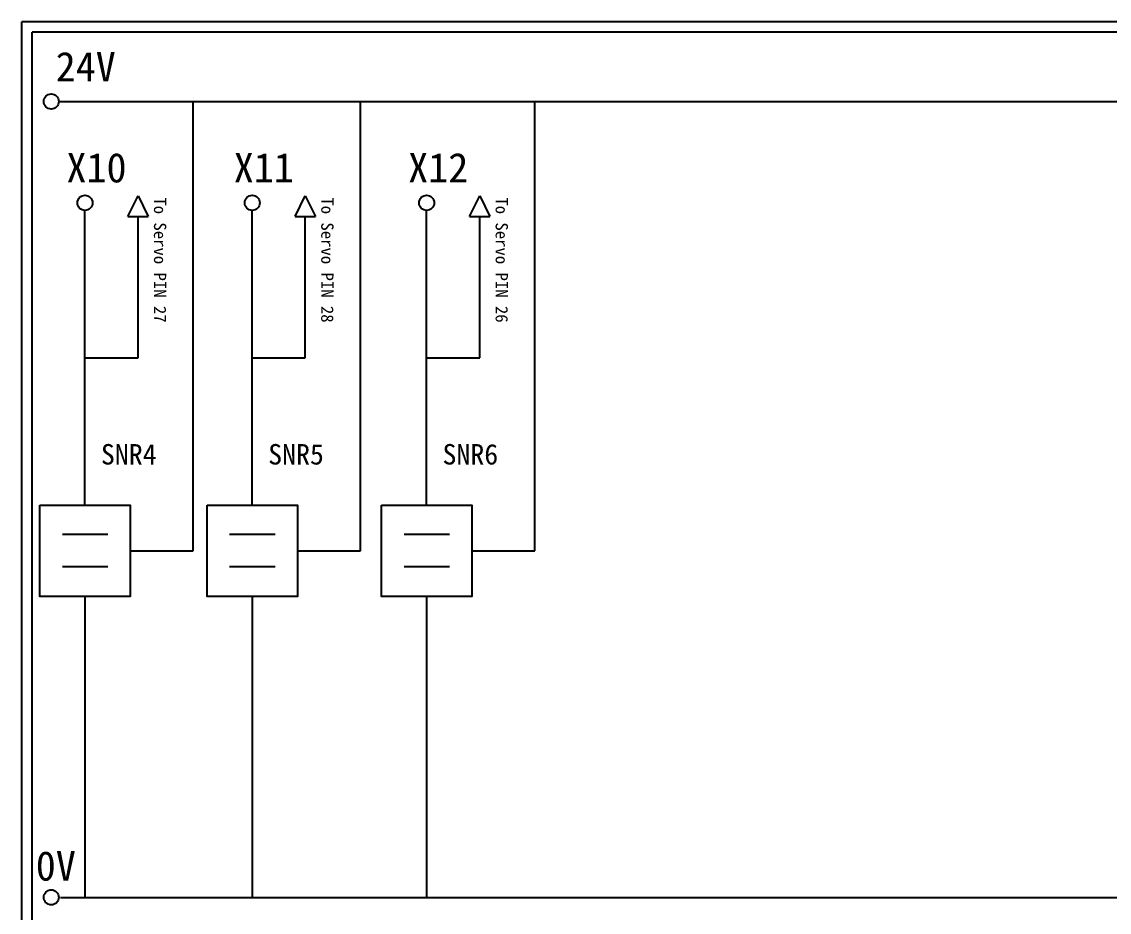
# Model space of a CAD drawing. Extents: x 278 to 565, y 282 to 486.
# Drawn here: x 278 to 410.9, y 376.8 to 485.6 of the extents above; entities that cross this region are included whole.
import ezdxf

# ---------------------------------------------------------------- set-up
doc = ezdxf.new("R2010")
doc.units = 0
doc.layers.get('0').update_dxf_attribs({"linetype": 'CONTINUOUS'})
doc.layers.add('圖框層', color=7, linetype='CONTINUOUS')
doc.layers.add('標尺寸層', color=3, linetype='CONTINUOUS')
doc.styles.add('STSL', font='KAIU.TTF')

msp = doc.modelspace()

# ---------------------------------------------------------------- linework, layer by layer
for p, q in [((298.95, 420.97), (298.95, 475.88)), ((319.38, 420.97), (319.38, 475.88)), ((340.69, 420.97), (340.69, 475.88)), ((285.72, 426.55), (285.72, 462.57)), ((306.16, 426.55), (306.16, 462.57)), ((327.47, 426.55), (327.47, 462.57)), ((291.24, 420.97), (298.95, 420.97)), ((311.67, 420.97), (319.38, 420.97)), ((332.98, 420.97), (340.69, 420.97)), ((285.72, 415.39), (285.72, 378.61)), ((306.16, 415.39), (306.16, 378.61)), ((327.47, 415.39), (327.47, 378.61))]:
    msp.add_line(p, q)
for points in [[(280.21, 426.55), (291.24, 426.55), (291.24, 415.39), (280.21, 415.39)], [(300.65, 426.55), (311.67, 426.55), (311.67, 415.39), (300.65, 415.39)], [(321.95, 426.55), (332.98, 426.55), (332.98, 415.39), (321.95, 415.39)]]:
    msp.add_lwpolyline(points, close=True)
at = {"layer": '圖框層', "color": 7}
for p, q in [((565, 485.62), (278, 485.62)), ((278, 281.66), (278, 485.62)), ((563.75, 484.37), (279.25, 484.37)), ((279.25, 282.91), (279.25, 484.37))]:
    msp.add_line(p, q, dxfattribs=at)
at = {"layer": '標尺寸層', "color": 7}
for p, q in [((282.52, 475.88), (560.11, 475.88)), ((282.96, 423), (288.53, 423)), ((303.4, 423), (308.97, 423)), ((324.71, 423), (330.27, 423)), ((282.96, 419.03), (288.53, 419.03)), ((303.4, 419.03), (308.97, 419.03)), ((324.71, 419.03), (330.27, 419.03)), ((282.73, 378.61), (560.6, 378.61))]:
    msp.add_line(p, q, dxfattribs=at)
at = {"layer": '標尺寸層'}
for p, q in [((290.96, 461.84), (292.21, 464.34)), ((292.21, 464.34), (293.46, 461.84)), ((311.39, 461.84), (312.64, 464.34)), ((312.64, 464.34), (313.89, 461.84)), ((332.7, 461.84), (333.95, 464.34)), ((333.95, 464.34), (335.2, 461.84)), ((290.96, 461.84), (293.46, 461.84)), ((292.21, 444.56), (292.21, 461.84)), ((311.39, 461.84), (313.89, 461.84)), ((312.64, 444.56), (312.64, 461.84)), ((332.7, 461.84), (335.2, 461.84)), ((333.95, 444.56), (333.95, 461.84)), ((285.72, 444.56), (292.21, 444.56)), ((306.16, 444.56), (312.64, 444.56)), ((327.47, 444.56), (333.95, 444.56))]:
    msp.add_line(p, q, dxfattribs=at)
at = {"layer": '標尺寸層', "color": 7}
for centre in [(281.6, 475.88), (285.72, 463.49), (306.16, 463.49), (327.47, 463.49), (281.6, 378.61)]:
    msp.add_circle(centre, 0.92, dxfattribs=at)

# ---------------------------------------------------------------- texts
at = {"layer": '圖框層', "color": 4, "style": 'STSL'}
for s, height, p in [('24V', 3.6, (282.14, 478.34)), ('X10', 3.6, (283.46, 465.99)), ('X11', 3.6, (303.9, 465.99)), ('X12', 3.6, (325.21, 465.99)), ('SNR4', 2.5, (287.67, 431.51)), ('SNR5', 2.5, (308.11, 431.51)), ('SNR6', 2.5, (329.41, 431.51)), ('0V', 3.6, (279.71, 380.66))]:
    msp.add_text(s, height=height, dxfattribs=at).set_placement(p)
for s, p in [('To Servo PIN 27', (294.15, 464.16)), ('To Servo PIN 28', (314.59, 464.16)), ('To Servo PIN 26', (335.9, 464.16))]:
    msp.add_text(s, height=1.5, rotation=270, dxfattribs=at).set_placement(p)

doc.saveas('drawing.dxf')
